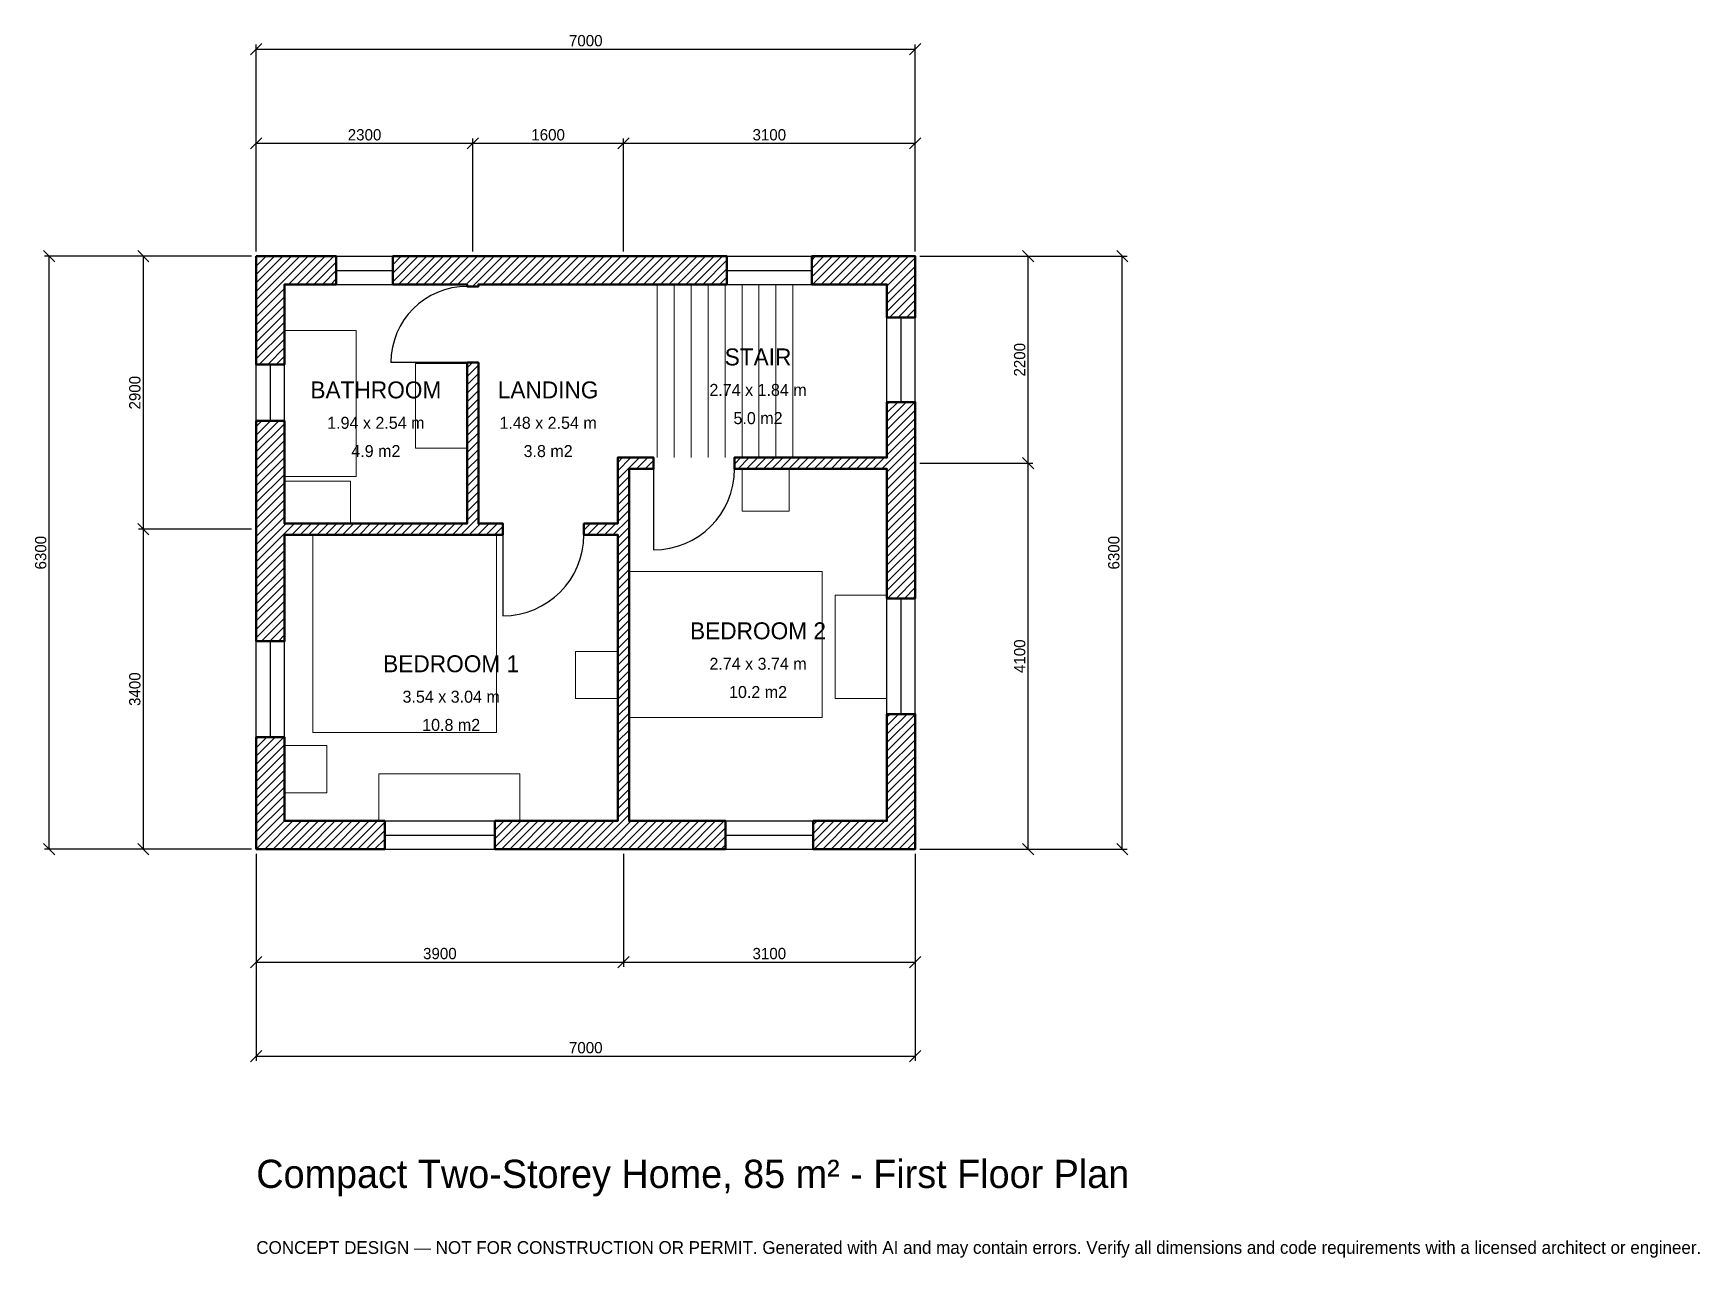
# Model space of a CAD drawing. Header units: millimetres. Extents: x -2369 to 15333, y -4341 to 8669.
import ezdxf
from ezdxf.enums import TextEntityAlignment as Align

# ---------------------------------------------------------------- set-up
doc = ezdxf.new("R2010")
doc.units = ezdxf.units.MM
for name, color, linetype, lineweight in [('A-ANNO-DIMS', 1, 'Continuous', 13), ('A-ANNO-TEXT', 7, 'Continuous', 18), ('A-AREA-IDEN', 7, 'Continuous', 18), ('A-DOOR', 2, 'Continuous', 25), ('A-FLOR-FIXT', 9, 'Continuous', 13), ('A-FLOR-STRS', 3, 'Continuous', 18), ('A-FURN', 9, 'Continuous', 13), ('A-GLAZ', 4, 'Continuous', 25), ('A-WALL', 7, 'Continuous', 50), ('A-WALL-PATT', 8, 'Continuous', 13)]:
    doc.layers.add(name, color=color, linetype=linetype, lineweight=lineweight)
doc.dimstyles.new('PLAN', dxfattribs={"dimtxt": 120, "dimasz": 80, "dimexe": 50, "dimexo": 50, "dimgap": 30, "dimtad": 1, "dimdec": 0, "dimtsz": 60, "dimcen": 2.5, "dimclrd": 1, "dimclre": 1, "dimazin": 3, "dimtfac": 1, "dimtmove": 0, "dimatfit": 3})

msp = doc.modelspace()

# ---------------------------------------------------------------- hatches: boundary and pattern name
at = {"layer": 'A-WALL-PATT'}
h = msp.add_hatch(dxfattribs=at)
h.set_pattern_fill('ANSI31', color=8, scale=20)
h.paths.add_polyline_path([(3840, -0.001), (3840, 0), (3750, 0), (2535, 0), (2535, 300), (3750, 300), (3840, 300), (3840, 3340), (3480, 3340), (3480, 3460), (3840, 3460), (3840, 4040), (3840, 4160), (3960, 4160), (4220, 4160), (4220, 4040), (3960, 4040), (3960, 3460), (3960, 3340), (3960, 300), (4050, 300), (4985, 300), (4985, 0), (4050, 0), (3960, 0), (3960, -0.001), (3840, -0.001)])
h.paths.add_polyline_path([(300, 0), (300, -0.001), (0, -0.001), (0, -0.001), (0, 0), (-0.001, 0), (-0.001, 0), (-0.001, 300), (0, 300), (0, 1190), (300, 1190), (300, 300), (1365, 300), (1365, 0), (300, 0)])
h.paths.add_polyline_path([(0, 3250), (0, 3340), (-0.001, 3340), (-0.001, 3460), (0, 3460), (0, 3550), (0, 4550), (300, 4550), (300, 3550), (300, 3460), (2240, 3460), (2240, 5170), (2360, 5170), (2360, 3460), (2620, 3460), (2620, 3340), (2360, 3340), (2240, 3340), (300, 3340), (300, 3250), (300, 2210), (0, 2210), (0, 3250)])
h.paths.add_polyline_path([(0, 6000), (-0.001, 6000), (-0.001, 6300), (0, 6300), (0, 6300.001), (0, 6300.001), (300, 6300.001), (300, 6300), (850, 6300), (850, 6000), (300, 6000), (300, 5150), (0, 5150), (0, 6000)])
h.paths.add_polyline_path([(2150, 6300), (2240, 6300), (2240, 6300.001), (2360, 6300.001), (2360, 6300), (2450, 6300), (3750, 6300), (4050, 6300), (5000, 6300), (5000, 6000), (4050, 6000), (3750, 6000), (2450, 6000), (2360, 6000), (2360, 5980), (2240, 5980), (2240, 6000), (2150, 6000), (1450, 6000), (1450, 6300), (2150, 6300)])
h.paths.add_polyline_path([(6700, 6300), (6700, 6300.001), (7000, 6300.001), (7000, 6300), (7000.001, 6300), (7000.001, 6000), (7000, 6000), (7000, 5650), (6700, 5650), (6700, 6000), (5900, 6000), (5900, 6300), (6700, 6300)])
h.paths.add_polyline_path([(7000, 4250), (7000, 4160), (7000.001, 4160), (7000.001, 4040), (7000, 4040), (7000, 3950), (7000, 2665), (6700, 2665), (6700, 3950), (6700, 4040), (5080, 4040), (5080, 4160), (6700, 4160), (6700, 4250), (6700, 4750), (7000, 4750), (7000, 4250)])
h.paths.add_polyline_path([(7000, 300), (7000.001, 300), (7000.001, 0), (7000.001, 0), (7000, 0), (7000, -0.001), (6700, -0.001), (6700, 0), (5915, 0), (5915, 300), (6700, 300), (6700, 1435), (7000, 1435), (7000, 300)])

# ---------------------------------------------------------------- linework, layer by layer
at = {"layer": 'A-DOOR'}
for p, q in [((2240, 5170), (1430, 5170)), ((4220, 4040), (4220, 3180)), ((2620, 3340), (2620, 2480))]:
    msp.add_line(p, q, dxfattribs=at)
for centre, radius, start, end in [((2240, 5170), 810, 90, 180), ((4220, 4040), 860, 270, 360), ((2620, 3340), 860, 270, 360)]:
    msp.add_arc(centre, radius, start, end, dxfattribs=at)
at = {"layer": 'A-FLOR-FIXT'}
for points in [[(300, 3960), (1060, 3960), (1060, 5510), (300, 5510)], [(1690, 4260), (2240, 4260), (2240, 5160), (1690, 5160)], [(300, 3460), (1000, 3460), (1000, 3910), (300, 3910)]]:
    msp.add_lwpolyline(points, close=True, dxfattribs=at)
at = {"layer": 'A-FLOR-STRS'}
for p, q in [((4260, 4160), (4260, 6000)), ((4440, 4160), (4440, 6000)), ((4620, 4160), (4620, 6000)), ((4800, 4160), (4800, 6000)), ((4980, 4160), (4980, 6000)), ((5160, 4160), (5160, 6000)), ((5340, 4160), (5340, 6000)), ((5520, 4160), (5520, 6000)), ((5700, 4160), (5700, 6000))]:
    msp.add_line(p, q, dxfattribs=at)
at = {"layer": 'A-FURN'}
for points in [[(5160, 3590), (5660, 3590), (5660, 4040), (5160, 4040)], [(600, 1240), (2550, 1240), (2550, 3340), (600, 3340)], [(3960, 1400), (6010, 1400), (6010, 2950), (3960, 2950)], [(6150, 1600), (6700, 1600), (6700, 2700), (6150, 2700)], [(3390, 1600), (3840, 1600), (3840, 2100), (3390, 2100)], [(300, 600), (750, 600), (750, 1100), (300, 1100)], [(1300, 300), (2800, 300), (2800, 800), (1300, 800)]]:
    msp.add_lwpolyline(points, close=True, dxfattribs=at)
at = {"layer": 'A-GLAZ'}
for p, q in [((850, 6300), (1450, 6300)), ((5000, 6300), (5900, 6300)), ((850, 6150), (1450, 6150)), ((5000, 6150), (5900, 6150)), ((850, 6000), (1450, 6000)), ((5000, 6000), (5900, 6000)), ((6700, 4750), (6700, 5650)), ((6850, 4750), (6850, 5650)), ((7000, 4750), (7000, 5650)), ((0, 4550), (0, 5150)), ((150, 4550), (150, 5150)), ((300, 4550), (300, 5150)), ((6700, 1435), (6700, 2665)), ((6850, 1435), (6850, 2665)), ((7000, 1435), (7000, 2665)), ((0, 1190), (0, 2210)), ((150, 1190), (150, 2210)), ((300, 1190), (300, 2210)), ((1365, 300), (2535, 300)), ((4985, 300), (5915, 300)), ((1365, 150), (2535, 150)), ((1365, 0), (2535, 0)), ((4985, 150), (5915, 150)), ((4985, 0), (5915, 0))]:
    msp.add_line(p, q, dxfattribs=at)
at = {"layer": 'A-WALL'}
for points in [[(0, 6000), (-0.001, 6000), (-0.001, 6300), (0, 6300), (0, 6300.001), (0, 6300.001), (300, 6300.001), (300, 6300), (850, 6300), (850, 6000), (300, 6000), (300, 5150), (0, 5150), (0, 6000)], [(2150, 6300), (2240, 6300), (2240, 6300.001), (2360, 6300.001), (2360, 6300), (2450, 6300), (3750, 6300), (4050, 6300), (5000, 6300), (5000, 6000), (4050, 6000), (3750, 6000), (2450, 6000), (2360, 6000), (2360, 5980), (2240, 5980), (2240, 6000), (2150, 6000), (1450, 6000), (1450, 6300), (2150, 6300)], [(6700, 6300), (6700, 6300.001), (7000, 6300.001), (7000, 6300), (7000.001, 6300), (7000.001, 6000), (7000, 6000), (7000, 5650), (6700, 5650), (6700, 6000), (5900, 6000), (5900, 6300), (6700, 6300)], [(0, 3250), (0, 3340), (-0.001, 3340), (-0.001, 3460), (0, 3460), (0, 3550), (0, 4550), (300, 4550), (300, 3550), (300, 3460), (2240, 3460), (2240, 5170), (2360, 5170), (2360, 3460), (2620, 3460), (2620, 3340), (2360, 3340), (2240, 3340), (300, 3340), (300, 3250), (300, 2210), (0, 2210), (0, 3250)], [(7000, 4250), (7000, 4160), (7000.001, 4160), (7000.001, 4040), (7000, 4040), (7000, 3950), (7000, 2665), (6700, 2665), (6700, 3950), (6700, 4040), (5080, 4040), (5080, 4160), (6700, 4160), (6700, 4250), (6700, 4750), (7000, 4750), (7000, 4250)], [(3840, -0.001), (3840, 0), (3750, 0), (2535, 0), (2535, 300), (3750, 300), (3840, 300), (3840, 3340), (3480, 3340), (3480, 3460), (3840, 3460), (3840, 4040), (3840, 4160), (3960, 4160), (4220, 4160), (4220, 4040), (3960, 4040), (3960, 3460), (3960, 3340), (3960, 300), (4050, 300), (4985, 300), (4985, 0), (4050, 0), (3960, 0), (3960, -0.001), (3840, -0.001)], [(7000, 300), (7000.001, 300), (7000.001, 0), (7000.001, 0), (7000, 0), (7000, -0.001), (6700, -0.001), (6700, 0), (5915, 0), (5915, 300), (6700, 300), (6700, 1435), (7000, 1435), (7000, 300)], [(300, 0), (300, -0.001), (0, -0.001), (0, -0.001), (0, 0), (-0.001, 0), (-0.001, 0), (-0.001, 300), (0, 300), (0, 1190), (300, 1190), (300, 300), (1365, 300), (1365, 0), (300, 0)]]:
    msp.add_lwpolyline(points, close=True, dxfattribs=at)

# ---------------------------------------------------------------- texts
at = {"layer": 'A-ANNO-TEXT'}
for s, height, p in [('Compact Two-Storey Home, 85 m² - First Floor Plan', 300, (0, -3600)), ('CONCEPT DESIGN — NOT FOR CONSTRUCTION OR PERMIT. Generated with AI and may contain errors. Verify all dimensions and code requirements with a licensed architect or engineer.', 135, (0, -4300))]:
    msp.add_text(s, height=height, dxfattribs=at).set_placement(p)
at = {"layer": 'A-AREA-IDEN'}
for s, height, p in [('STAIR', 180, (5330, 5230)), ('BATHROOM', 180, (1270, 4880)), ('LANDING', 180, (3100, 4880)), ('2.74 x 1.84 m', 127.5, (5330, 4880)), ('5.0 m2', 127.5, (5330, 4580)), ('1.94 x 2.54 m', 127.5, (1270, 4530)), ('1.48 x 2.54 m', 127.5, (3100, 4530)), ('4.9 m2', 127.5, (1270, 4230)), ('3.8 m2', 127.5, (3100, 4230)), ('BEDROOM 2', 180, (5330, 2320)), ('BEDROOM 1', 180, (2070, 1970)), ('2.74 x 3.74 m', 127.5, (5330, 1970)), ('3.54 x 3.04 m', 127.5, (2070, 1620)), ('10.2 m2', 127.5, (5330, 1670)), ('10.8 m2', 127.5, (2070, 1320))]:
    msp.add_text(s, height=height, dxfattribs=at).set_placement(p, align=Align.MIDDLE_CENTER)

# ---------------------------------------------------------------- dimensions: what is measured, and where the dimension line sits
at = {"layer": 'A-ANNO-DIMS'}
for base, p1, p2, text in [((0, 8500), (0, 6300), (7000, 6300), '7000'), ((0, 7500), (0, 6300), (2300, 6300), '2300'), ((2300, 7500), (2300, 6300), (3900, 6300), '1600'), ((3900, 7500), (3900, 6300), (7000, 6300), '3100'), ((0, -1200), (0, 0), (3900, 0), '3900'), ((0, -2200), (0, 0), (7000, 0), '7000'), ((3900, -1200), (3900, 0), (7000, 0), '3100')]:
    msp.add_linear_dim(base=base, p1=p1, p2=p2, text=text, dimstyle='PLAN', dxfattribs=at).render()
for base, p1, p2, text in [((-2200, 0), (0, 0), (0, 6300), '6300'), ((-1200, 3400), (0, 3400), (0, 6300), '2900'), ((8200, 4100), (7000, 4100), (7000, 6300), '2200'), ((9200, 0), (7000, 0), (7000, 6300), '6300'), ((8200, 0), (7000, 0), (7000, 4100), '4100'), ((-1200, 0), (0, 0), (0, 3400), '3400')]:
    msp.add_linear_dim(base=base, p1=p1, p2=p2, angle=90, text=text, dimstyle='PLAN', dxfattribs=at).render()

doc.saveas('drawing.dxf')
